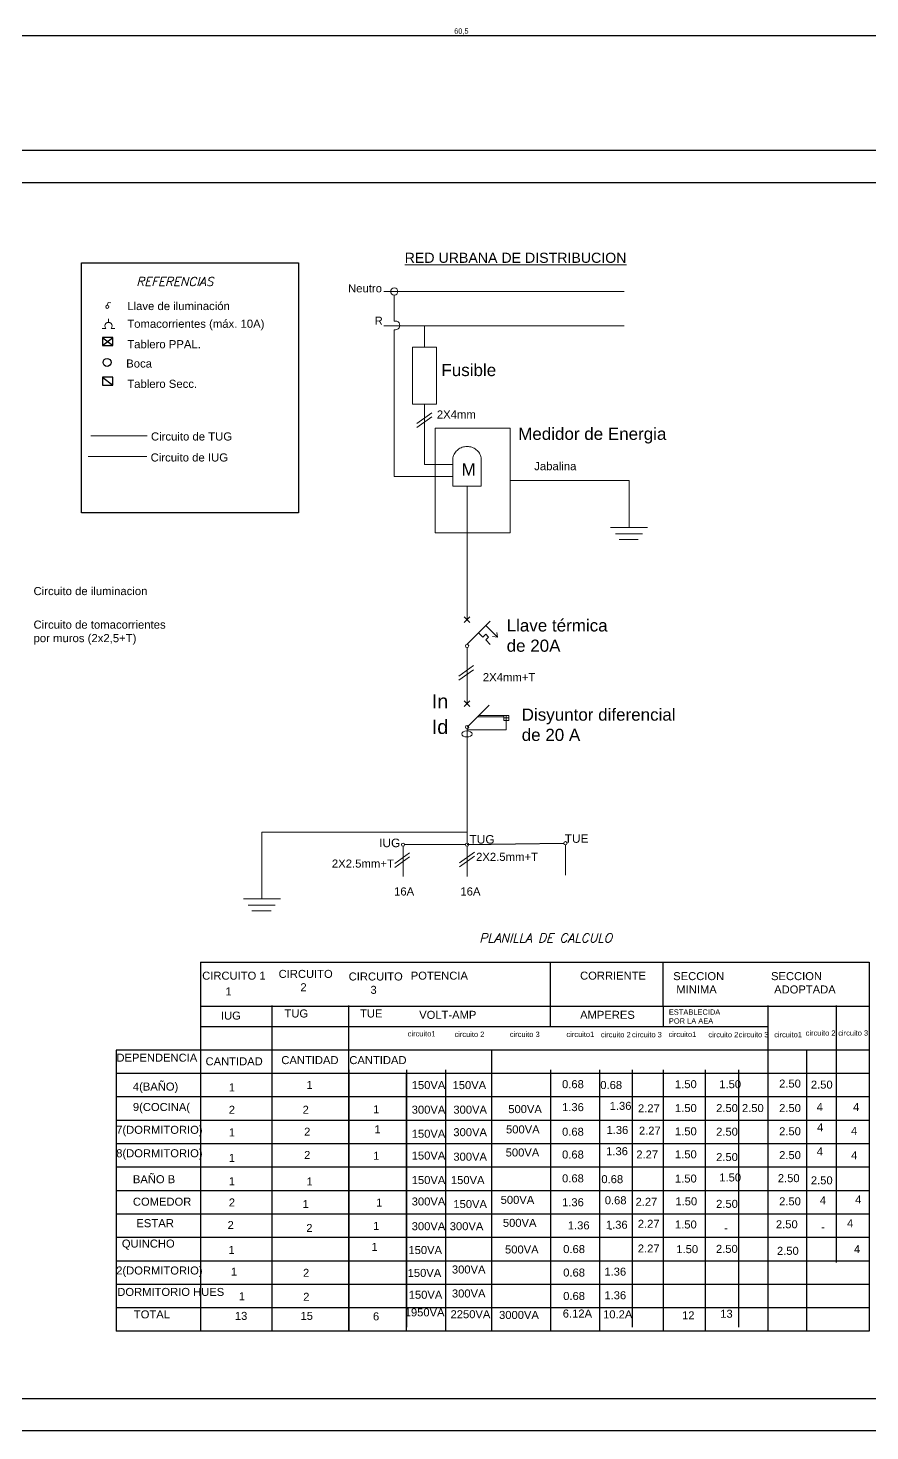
# Model space of a CAD drawing. Header units: millimetres. Extents: x 2439 to 2849, y 1282 to 1398.
# Drawn here: x 2808.37 to 2829.14, y 1326.29 to 1360.93 of the extents above; entities that cross this region are included whole.
import ezdxf

# ---------------------------------------------------------------- set-up
doc = ezdxf.new("R2010")
doc.units = ezdxf.units.MM
doc.linetypes.add('ACAD_ISO04W100', pattern=[30, 24, -3, 0, -3])
doc.linetypes.add('TRAZO_Y_PUNTO2', pattern=[12.7, 6.35, -3.175, 0, -3.175])
for name, color, linetype in [('Cosas', 7, 'ACAD_ISO04W100'), ('Iluminacion', 5, 'Continuous'), ('Instalaciones electricas', 1, 'Continuous'), ('subterranea', 7, 'TRAZO_Y_PUNTO2'), ('texto', 7, 'Continuous')]:
    doc.layers.add(name, color=color, linetype=linetype)
doc.layers.add('Linea Fina', color=8, linetype='Continuous', lineweight=9)
doc.styles.add('CALLES', font='italict.shx', dxfattribs={"height": 0.6})
doc.styles.get("Standard").update_dxf_attribs({"font": 'arial.ttf'})
doc.dimstyles.new('Joel', dxfattribs={"dimtxt": 0.13, "dimasz": 0.1, "dimexe": 1.25, "dimexo": 0.625, "dimgap": 0.0176, "dimtad": 1, "dimtxsty": 'Standard', "dimblk": 'OBLIQUE', "dimcen": 2.5, "dimse1": 1, "dimse2": 1, "dimclre": 256, "dimadec": 0, "dimazin": 0, "dimtfac": 1, "dimtmove": 0, "dimatfit": 3, "dimldrblk": 'OBLIQUE', "dimfxl": 1, "dimarcsym": 0})

# ---------------------------------------------------------------- blocks, each defined once
blk = doc.blocks.new('_Oblique')
at = {"color": 0, "linetype": 'ByBlock', "lineweight": -2}
blk.add_line((-0.5, -0.5), (0.5, 0.5), dxfattribs=at)
blk = doc.blocks.new('*D160')
at = {"color": 0, "lineweight": -2, "transparency": 16777216}
blk.add_line((2788.815, 1360.751), (2849.311, 1360.751), dxfattribs=at)
at = {"layer": 'Defpoints', "color": 0, "transparency": 16777216}
for p in [(2849.311, 1360.751), (2788.815, 1357.91), (2849.311, 1357.91)]:
    blk.add_point(p, dxfattribs=at)
at = {"color": 0, "lineweight": -2, "transparency": 16777216, "xscale": 0.1, "yscale": 0.1, "zscale": 0.1, "rotation": 180}
blk.add_blockref('_Oblique', (2788.815, 1360.751), dxfattribs=at)
at = {"color": 0, "lineweight": -2, "transparency": 16777216, "xscale": 0.1, "yscale": 0.1, "zscale": 0.1}
blk.add_blockref('_Oblique', (2849.311, 1360.751), dxfattribs=at)
at = {"color": 0, "transparency": 16777216, "insert": (2819.063, 1360.846), "char_height": 0.13, "attachment_point": 5}
blk.add_mtext('60,5', dxfattribs=at)

msp = doc.modelspace()

# ---------------------------------------------------------------- linework, layer by layer
at = {"linetype": 'Continuous', "ltscale": 0.02}
msp.add_line((2849.31057, 1357.9096), (2806.31057, 1357.9096), dxfattribs=at)
for p, q in [((2848.51057, 1357.1096), (2806.31057, 1357.1096)), ((2810.21196, 1353.29234), (2810.21196, 1353.09234)), ((2810.46196, 1353.29234), (2810.21196, 1353.29234)), ((2810.21196, 1353.09234), (2810.46196, 1353.29234)), ((2810.21196, 1353.29234), (2810.46196, 1353.09234)), ((2810.46196, 1353.09234), (2810.46196, 1353.29234)), ((2810.21196, 1353.09234), (2810.46196, 1353.09234)), ((2810.21196, 1352.3139), (2810.21196, 1352.1139)), ((2810.46196, 1352.3139), (2810.21196, 1352.3139)), ((2810.21196, 1352.3139), (2810.46196, 1352.1139)), ((2810.21196, 1352.1139), (2810.46196, 1352.1139)), ((2810.46196, 1352.1139), (2810.46196, 1352.3139)), ((2819.20399, 1340.76686), (2821.59137, 1340.80203)), ((2812.62767, 1337.86778), (2829.12545, 1337.86778)), ((2812.62767, 1337.86778), (2812.62767, 1328.7508)), ((2821.26174, 1336.2743), (2821.26174, 1337.86778)), ((2824.04537, 1336.78151), (2824.04537, 1337.86778)), ((2829.12545, 1337.86778), (2829.12545, 1328.7508)), ((2812.62767, 1336.78151), (2829.12545, 1336.78151)), ((2814.38386, 1336.79853), (2814.38386, 1328.7508)), ((2816.28327, 1328.7508), (2816.28327, 1336.79853)), ((2824.04537, 1336.78151), (2824.04537, 1336.2743)), ((2826.63679, 1328.7508), (2826.63679, 1336.79853)), ((2812.62767, 1336.2743), (2816.28327, 1336.2743)), ((2816.28327, 1336.2743), (2817.60063, 1336.2743)), ((2817.57668, 1336.2743), (2826.63679, 1336.2743)), ((2812.52834, 1335.69524), (2810.5466, 1335.69524)), ((2810.5466, 1335.69524), (2810.5466, 1328.7508)), ((2829.12545, 1335.69524), (2811.12287, 1335.69524)), ((2819.81481, 1328.7508), (2819.81481, 1335.71226)), ((2827.57703, 1335.71226), (2827.57703, 1328.7508)), ((2812.52834, 1335.11617), (2810.5466, 1335.11617)), ((2829.12545, 1335.11617), (2811.12287, 1335.11617)), ((2816.28327, 1335.20506), (2816.28327, 1328.7508)), ((2818.68144, 1328.7508), (2818.68144, 1335.20506)), ((2821.26174, 1335.20506), (2821.26174, 1328.7508)), ((2822.47175, 1335.20506), (2822.47175, 1328.7508)), ((2824.04537, 1335.20506), (2824.04537, 1328.7508)), ((2825.07751, 1335.20506), (2825.07751, 1328.7508)), ((2829.12545, 1334.53711), (2810.5466, 1334.53711)), ((2829.12545, 1333.95805), (2810.5466, 1333.95805)), ((2829.12545, 1333.37899), (2810.5466, 1333.37899)), ((2829.12545, 1332.79992), (2810.5466, 1332.79992)), ((2829.12545, 1332.22086), (2810.5466, 1332.22086)), ((2829.12545, 1331.6418), (2810.5466, 1331.6418)), ((2829.12545, 1331.06273), (2810.5466, 1331.06273)), ((2829.12545, 1330.48367), (2810.5466, 1330.48367)), ((2829.12545, 1329.90461), (2810.5466, 1329.90461)), ((2829.12545, 1329.32554), (2810.5466, 1329.32554)), ((2829.12545, 1328.7508), (2810.5466, 1328.7508)), ((2792.86412, 1327.0896), (2848.51057, 1327.0896)), ((2849.31057, 1326.2896), (2788.81505, 1326.2896))]:
    msp.add_line(p, q)
at = {"lineweight": 9}
for p, q in [((2817.14825, 1354.42574), (2823.08135, 1354.42574)), ((2817.40823, 1354.33725), (2817.40823, 1353.69289)), ((2817.14825, 1353.58248), (2817.44946, 1353.58248)), ((2817.40823, 1353.4832), (2817.40823, 1349.85556)), ((2817.44946, 1353.58248), (2823.08135, 1353.58248)), ((2817.44946, 1353.58248), (2817.44946, 1353.58248)), ((2817.44946, 1353.58248), (2817.44946, 1353.58248)), ((2818.15224, 1353.58248), (2818.15224, 1353.04938)), ((2818.33628, 1351.43248), (2817.9682, 1351.17003)), ((2818.15224, 1351.6467), (2818.15224, 1350.15336)), ((2818.33628, 1351.3327), (2817.9682, 1351.07025)), ((2818.15224, 1350.15336), (2818.85399, 1350.15336)), ((2817.40823, 1349.85556), (2818.85399, 1349.85556)), ((2820.2674, 1349.75726), (2823.20187, 1349.75726)), ((2823.20187, 1349.75726), (2823.20187, 1348.59837)), ((2819.20399, 1349.61933), (2819.20399, 1346.65265)), ((2823.20187, 1348.59837), (2822.74385, 1348.59837)), ((2822.86681, 1348.43968), (2823.53149, 1348.43968)), ((2822.95543, 1348.29957), (2823.4281, 1348.29957)), ((2823.65988, 1348.59837), (2823.20187, 1348.59837)), ((2819.20399, 1346.65265), (2819.20399, 1346.32372)), ((2819.2747, 1346.39443), (2819.13328, 1346.25301)), ((2819.2747, 1346.25301), (2819.13328, 1346.39443)), ((2819.20399, 1345.71447), (2819.77176, 1346.28224)), ((2819.48788, 1345.99835), (2819.59371, 1345.89252)), ((2819.59371, 1345.89252), (2819.66414, 1345.96294)), ((2819.66414, 1345.96294), (2819.73456, 1345.89252)), ((2819.73456, 1345.89252), (2819.66414, 1345.82209)), ((2819.6654, 1346.17587), (2819.95239, 1345.88888)), ((2819.95239, 1345.88888), (2819.83427, 1345.90583)), ((2819.95239, 1345.88888), (2819.93544, 1346.007)), ((2819.20399, 1345.6315), (2819.20399, 1344.694)), ((2819.66414, 1345.82209), (2819.77487, 1345.71136)), ((2819.36588, 1345.18717), (2818.9978, 1344.92472)), ((2819.36588, 1345.08739), (2818.9978, 1344.82494)), ((2819.20399, 1344.694), (2819.20399, 1344.25095)), ((2819.2747, 1344.32166), (2819.13328, 1344.18024)), ((2819.2747, 1344.18024), (2819.13328, 1344.32166)), ((2819.20399, 1343.66917), (2819.74586, 1344.21103)), ((2819.45884, 1343.92401), (2820.10786, 1343.92401)), ((2819.49284, 1343.95801), (2820.12577, 1343.95801)), ((2819.49284, 1343.95801), (2820.12577, 1343.95801)), ((2820.10786, 1343.95801), (2820.10786, 1343.83142)), ((2820.23444, 1343.95801), (2820.10786, 1343.95801)), ((2820.10786, 1343.89472), (2820.23444, 1343.89472)), ((2820.10786, 1343.83142), (2820.23444, 1343.83142)), ((2820.17115, 1343.83142), (2820.17115, 1343.95801)), ((2820.17115, 1343.83142), (2820.17115, 1343.60105)), ((2819.20399, 1343.62925), (2819.20399, 1342.13882)), ((2819.20399, 1343.60105), (2820.17115, 1343.60105)), ((2819.20399, 1342.13882), (2819.20399, 1340.80678)), ((2819.20399, 1341.07891), (2814.1415, 1341.07891)), ((2814.1415, 1341.07891), (2814.1415, 1339.4283)), ((2817.62416, 1340.72695), (2817.62416, 1339.97695)), ((2819.16408, 1340.76686), (2817.66408, 1340.76686)), ((2819.20399, 1340.72695), (2819.20399, 1339.97695)), ((2821.63128, 1340.76212), (2821.63128, 1340.01212)), ((2817.78605, 1340.56716), (2817.41797, 1340.30471)), ((2817.78605, 1340.46738), (2817.41797, 1340.20493)), ((2819.38804, 1340.58295), (2819.01995, 1340.3205)), ((2819.38804, 1340.48317), (2819.01995, 1340.22072)), ((2814.1415, 1339.4283), (2813.68349, 1339.4283)), ((2813.80644, 1339.26961), (2814.47113, 1339.26961)), ((2814.59952, 1339.4283), (2814.1415, 1339.4283)), ((2813.89507, 1339.12951), (2814.36773, 1339.12951))]:
    msp.add_line(p, q, dxfattribs=at)
at = {"lineweight": 0}
for q in [(2817.40823, 1353.58248), (2817.54512, 1353.58248)]:
    msp.add_line((2817.40823, 1353.58248), q, dxfattribs=at)
msp.add_lwpolyline([(2809.69286, 1355.13366), (2815.04104, 1355.13366), (2815.04104, 1348.96148), (2809.69286, 1348.96148)], close=True)
at = {"lineweight": 9}
for points in [[(2817.85875, 1353.04938), (2818.44573, 1353.04938), (2818.44573, 1351.6467), (2817.85875, 1351.6467)], [(2818.42055, 1351.04954), (2820.2674, 1351.04954), (2820.2674, 1348.46498), (2818.42055, 1348.46498)]]:
    msp.add_lwpolyline(points, close=True, dxfattribs=at)
for centre, radius in [((2817.40823, 1354.42574), 0.08849), ((2819.20399, 1345.67298), 0.04149), ((2819.20399, 1343.66917), 0.03991), ((2817.62416, 1340.76686), 0.03991), ((2819.20399, 1340.76686), 0.03991), ((2821.63128, 1340.80203), 0.03991)]:
    msp.add_circle(centre, radius, dxfattribs=at)
msp.add_circle((2810.32093, 1352.67648), 0.0984)
at = {"lineweight": 0}
msp.add_arc((2817.43664, 1353.58805), 0.10863, 254.844037, 105.155963, dxfattribs=at)
at = {"lineweight": 9}
msp.add_ellipse((2819.20095, 1343.50188), major_axis=(-0.12659, 0), ratio=0.60138583, dxfattribs=at)
at = {"layer": 'Cosas', "lineweight": 9}
for p, q in [((2818.85399, 1349.61933), (2818.85399, 1350.31933)), ((2819.55399, 1349.61933), (2819.55399, 1350.31933)), ((2818.85399, 1349.61933), (2819.55399, 1349.61933)), ((2820.23444, 1343.83142), (2820.23444, 1343.95801))]:
    msp.add_line(p, q, dxfattribs=at)
msp.add_arc((2819.20399, 1350.24058), 0.35875, 12.680383, 167.319617, dxfattribs=at)
at = {"layer": 'Linea Fina'}
for p, q in [((2810.32662, 1354.08768), (2810.35214, 1354.15594)), ((2810.35214, 1354.15594), (2810.41162, 1354.14699)), ((2810.28937, 1353.51366), (2810.20017, 1353.51366)), ((2810.35626, 1353.6633), (2810.35626, 1353.75017)), ((2810.51236, 1353.51366), (2810.42316, 1353.51366))]:
    msp.add_line(p, q, dxfattribs=at)
at = {"layer": 'Linea Fina', "color": 1}
msp.add_line((2809.92193, 1350.86246), (2811.31278, 1350.86246), dxfattribs=at)
at = {"layer": 'Linea Fina', "color": 5}
msp.add_line((2809.85239, 1350.34866), (2811.29887, 1350.34866), dxfattribs=at)
at = {"layer": 'Linea Fina'}
msp.add_circle((2810.32662, 1354.04807), 0.0396, dxfattribs=at)
msp.add_arc((2810.35626, 1353.57353), 0.08978, 318.172483, 221.827517, dxfattribs=at)
at = {"layer": 'subterranea'}
for points in [[(2817.71135, 1335.20506), (2817.71135, 1328.7508), (2817.71135, 1336.79853)], [(2828.31165, 1336.79853), (2828.31165, 1328.7508)], [(2823.27734, 1335.20506), (2823.27734, 1328.7508)], [(2825.90456, 1335.20506), (2825.90456, 1328.7508)]]:
    msp.add_lwpolyline(points, dxfattribs=at)

# ---------------------------------------------------------------- texts
at = {"style": 'CALLES'}
msp.add_text('REFERENCIAS', height=0.2154653, rotation=359.923471, dxfattribs=at).set_placement((2811.0427, 1354.56539))
at = {"lineweight": 0, "attachment_point": 1}
for s, insert, char_height, width in [('{\\LRED URBANA DE DISTRIBUCION}', (2817.66438, 1355.38417), 0.25, 6.3589822), ('Neutro', (2816.26582, 1354.60485), 0.2, 0.1783168), ('R', (2816.92272, 1353.80575), 0.2, 0.2255293), ('Fusible ', (2818.57135, 1352.63735), 0.3, 0.7100397), ('2X4mm ', (2818.45725, 1351.48971), 0.2, 0.7100397), ('Medidor de Energia', (2820.46506, 1351.06226), 0.3, 7.8760099), ('Jabalina', (2820.86066, 1350.21351), 0.2, 2.3412067), ('Llave térmica de 20A', (2820.18044, 1346.33069), 0.3, 2.5377144), ('2X4mm+T ', (2819.5931, 1345.00231), 0.2, 0.7100397), ('In ', (2818.33201, 1344.48127), 0.35, 0.7100397), ('Disyuntor diferencial  de 20 A', (2820.55214, 1344.12844), 0.3, 4.1623142), ('Id ', (2818.33201, 1343.85118), 0.35, 0.7100397), ('TUG', (2819.26241, 1341.00299), 0.210556, 0.373758), ('TUE', (2821.61284, 1341.02415), 0.210556, 0.373758), ('IUG', (2817.03443, 1340.91581), 0.210556, 0.373758), ('2X2.5mm+T ', (2815.86756, 1340.39963), 0.2, 0.7100397), ('2X2.5mm+T ', (2819.42508, 1340.56602), 0.2, 0.7100397), ('16A', (2817.4012, 1339.71144), 0.2, 0.7100397), ('16A', (2819.03822, 1339.71144), 0.2, 0.7100397)]:
    msp.add_mtext(s, dxfattribs=dict(at, insert=insert, char_height=char_height, width=width))
at = {"char_height": 0.2, "attachment_point": 1}
for s, insert, width in [('Llave de iluminación', (2810.81952, 1354.16774), 3.9011821), ('Tomacorrientes (máx. 10A)', (2810.81952, 1353.73032), 4.3243416), ('Tablero PPAL.', (2810.81952, 1353.2254), 4.00395), ('Boca', (2810.79328, 1352.74813), 3.9920439), ('Tablero Secc.', (2810.81952, 1352.24696), 4.00395), ('Circuito de TUG', (2811.40418, 1350.94696), 3.9011821), ('Circuito de IUG', (2811.39628, 1350.42859), 3.9011821)]:
    msp.add_mtext(s, dxfattribs=dict(at, insert=insert, width=width))
at = {"attachment_point": 1}
for s, width, insert, char_height in [('CIRCUITO 1', 4.9879183, (2812.66865, 1337.63098), 0.197605), ('CIRCUITO\\P       2', 4.0697734, (2814.5546, 1337.67431), 0.197605), ('CIRCUITO\\P       3', 4.0697734, (2816.28327, 1337.6105), 0.197605), ('POTENCIA', 4.9879183, (2817.81456, 1337.63098), 0.197605), ('CORRIENTE', 4.9879183, (2821.99254, 1337.63098), 0.197605), ('SECCION\\P MINIMA', 4.9879183, (2824.28997, 1337.61928), 0.197605), ('SECCION\\P ADOPTADA', 4.9879183, (2826.7041, 1337.61928), 0.197605), ('1', 0.8343498, (2813.24136, 1337.24094), 0.19761), ('IUG', 1.0717086, (2813.13147, 1336.64464), 0.197605), ('TUG', 1.9495583, (2814.69886, 1336.69703), 0.197605), ('TUE', 1.9495583, (2816.56351, 1336.69703), 0.197605), ('VOLT-AMP', 4.9879183, (2818.02248, 1336.66369), 0.197605), ('AMPERES', 4.9879183, (2821.99254, 1336.66369), 0.197605), ('ESTABLECIDA \\PPOR LA AEA', 2.0225699, (2824.18302, 1336.69916), 0.1317368), (' circuito1', 1.6772201, (2817.68859, 1336.16331), 0.131737), (' circuito 2', 1.6772201, (2818.84299, 1336.14962), 0.1317368), (' circuito 3', 1.6772201, (2820.20772, 1336.14962), 0.1317368), (' circuito1', 1.6772201, (2821.60443, 1336.14862), 0.131737), (' circuito1', 1.6772201, (2824.12291, 1336.14862), 0.131737), (' circuito 2', 1.6772201, (2827.50734, 1336.18123), 0.1317368), (' circuito 3', 1.6772201, (2828.31165, 1336.18123), 0.1317368), (' circuito 2', 1.6772201, (2822.45348, 1336.14186), 0.1317368), (' circuito 3', 1.6772201, (2823.22165, 1336.14186), 0.1317368), (' circuito 2', 1.6772201, (2825.10751, 1336.14186), 0.1317368), (' circuito 3', 1.6772201, (2825.853, 1336.14186), 0.1317368), (' circuito1', 1.6772201, (2826.73135, 1336.14109), 0.131737), ('DEPENDENCIA', 4.0859831, (2810.55277, 1335.60538), 0.1976052), ('CANTIDAD', 3.7304926, (2812.75124, 1335.51555), 0.197605), ('CANTIDAD', 3.7304926, (2814.6208, 1335.54559), 0.197605), ('CANTIDAD', 3.7304926, (2816.29873, 1335.54559), 0.197605), ('4(BAÑO)', 4.2712867, (2810.95855, 1334.89231), 0.197605), ('   1', 1.2683214, (2813.09456, 1334.87136), 0.197605), ('   1', 1.2683214, (2815.01069, 1334.93278), 0.197605), ('   150VA', 1.2683214, (2817.60775, 1334.92837), 0.197605), ('   150VA', 1.2683214, (2818.61555, 1334.92837), 0.197605), ('0.68', 1.2135657, (2821.54743, 1334.95134), 0.197605), ('0.68', 1.2135657, (2822.49151, 1334.93094), 0.197605), ('1.50', 1.2135657, (2824.33368, 1334.95134), 0.197605), ('1.50', 1.2135657, (2825.42655, 1334.95134), 0.197605), ('2.50', 1.2135657, (2826.90332, 1334.96613), 0.197605), ('2.50', 1.2135657, (2827.68667, 1334.94017), 0.197605), ('1.36', 1.2135657, (2822.72278, 1334.41594), 0.197605), ('9(COCINA(', 4.2712867, (2810.95855, 1334.38785), 0.197605), ('   2', 1.2683214, (2813.09456, 1334.31979), 0.197605), ('  2', 1.2683214, (2814.99334, 1334.31979), 0.197605), ('   1', 1.2683214, (2816.65501, 1334.3299), 0.197605), ('   300VA', 1.2683214, (2817.60775, 1334.32154), 0.197605), ('   300VA', 1.2683214, (2818.63553, 1334.32154), 0.197605), ('   500VA', 1.2683214, (2819.99027, 1334.33542), 0.197605), ('1.36', 1.2135657, (2821.54743, 1334.3844), 0.197605), ('2.27', 0.8025735, (2823.42108, 1334.35508), 0.197605), ('1.50', 1.2135657, (2824.33368, 1334.36175), 0.197605), ('2.50', 1.2135657, (2825.34914, 1334.36175), 0.197605), ('2.50', 1.2135657, (2825.98618, 1334.36175), 0.197605), ('2.50', 1.2135657, (2826.90332, 1334.36175), 0.197605), ('  4', 1.2135657, (2827.67544, 1334.38823), 0.197605), ('  4', 1.2135657, (2828.57497, 1334.38823), 0.197605), ('7(DORMITORIO)', 4.2712867, (2810.5466, 1333.82426), 0.1976052), ('   1', 1.2683214, (2813.09456, 1333.75943), 0.197605), ('  2', 1.2683214, (2815.0295, 1333.77775), 0.197605), ('   1', 1.2683214, (2816.68761, 1333.83815), 0.197605), ('   150VA', 1.2683214, (2817.60775, 1333.72775), 0.197605), ('   300VA', 1.2683214, (2818.63553, 1333.76581), 0.197605), ('   500VA', 1.2683214, (2819.93521, 1333.83401), 0.197605), ('0.68', 1.2135657, (2821.54743, 1333.77698), 0.197605), ('1.36', 1.2135657, (2822.64459, 1333.82076), 0.197605), ('2.27', 0.8025735, (2823.44459, 1333.80463), 0.197605), ('1.50', 1.2135657, (2824.33368, 1333.78649), 0.197605), ('2.50', 1.2135657, (2825.34914, 1333.77766), 0.197605), ('2.50', 1.2135657, (2826.90332, 1333.78834), 0.197605), ('  4', 1.2135657, (2827.68604, 1333.88591), 0.197605), ('  4', 1.2135657, (2828.52336, 1333.79784), 0.197605), ('8(DORMITORIO)', 4.2712867, (2810.5466, 1333.24564), 0.1976052), ('   1', 1.2683214, (2813.09456, 1333.13191), 0.197605), ('  2', 1.2683214, (2815.0295, 1333.20268), 0.197605), ('   1', 1.2683214, (2816.65501, 1333.18257), 0.197605), ('   150VA', 1.2683214, (2817.60775, 1333.18837), 0.197605), ('   300VA', 1.2683214, (2818.63553, 1333.16105), 0.197605), ('   500VA', 1.2683214, (2819.92657, 1333.26472), 0.197605), ('0.68', 1.2135657, (2821.54743, 1333.21455), 0.197605), ('1.36', 1.2135657, (2822.63554, 1333.29634), 0.197605), ('2.27', 0.8025735, (2823.38014, 1333.21602), 0.197605), ('1.50', 1.2135657, (2824.33368, 1333.21923), 0.197605), ('2.50', 1.2135657, (2825.34914, 1333.15185), 0.197605), ('2.50', 1.2135657, (2826.90332, 1333.19975), 0.197605), ('  4', 1.2135657, (2827.67828, 1333.29002), 0.197605), ('  4', 1.2135657, (2828.5257, 1333.19518), 0.197605), ('BAÑO B', 4.2712867, (2810.95855, 1332.60457), 0.197605), ('   1', 1.2683214, (2813.09456, 1332.55511), 0.197605), ('   1', 1.2683214, (2815.01069, 1332.54817), 0.197605), ('   150VA', 1.2683214, (2817.60775, 1332.58361), 0.197605), ('   150VA', 1.2683214, (2818.57562, 1332.58361), 0.197605), ('0.68', 1.2135657, (2821.54743, 1332.62579), 0.197605), ('0.68', 1.2135657, (2822.51779, 1332.6054), 0.197605), ('1.50', 1.2135657, (2824.33368, 1332.62148), 0.197605), ('1.50', 1.2135657, (2825.42655, 1332.64779), 0.197605), ('2.50', 1.2135657, (2826.87132, 1332.63027), 0.197605), ('2.50', 1.2135657, (2827.68667, 1332.57701), 0.197605), ('COMEDOR', 4.2712867, (2810.95855, 1332.0495), 0.197605), ('   2', 1.2683214, (2813.09456, 1332.02986), 0.197605), ('   1', 1.2683214, (2816.72936, 1332.02866), 0.197605), ('   300VA', 1.2683214, (2817.60775, 1332.0549), 0.197605), ('   150VA', 1.2683214, (2818.63553, 1331.99126), 0.197605), ('   500VA', 1.2683214, (2819.80238, 1332.09498), 0.197605), ('1.36', 1.2135657, (2821.54743, 1332.03596), 0.197605), ('0.68', 1.2135657, (2822.6013, 1332.08505), 0.197605), ('2.27', 0.8025735, (2823.36032, 1332.04713), 0.197605), ('1.50', 1.2135657, (2824.34438, 1332.05863), 0.197605), ('2.50', 1.2135657, (2825.34914, 1331.99593), 0.197605), ('2.50', 1.2135657, (2826.90332, 1332.05863), 0.197605), ('  4', 1.2135657, (2827.75596, 1332.08581), 0.197605), ('  4', 1.2135657, (2828.62768, 1332.10427), 0.197605), ('  1', 1.2683214, (2814.99334, 1331.99248), 0.197605), ('ESTAR', 1.834328, (2811.04112, 1331.51996), 0.2), ('   2', 1.2683214, (2813.06393, 1331.47339), 0.197605), ('2', 0.4543962, (2815.23632, 1331.4007), 0.19761), ('   1', 1.2683214, (2816.656, 1331.4523), 0.197605), ('   300VA', 1.2683214, (2817.60775, 1331.44402), 0.197605), ('   300VA', 1.2683214, (2818.54649, 1331.44402), 0.197605), ('   500VA', 1.2683214, (2819.85712, 1331.527), 0.197605), ('1.36', 1.2135657, (2821.68956, 1331.46432), 0.197605), ('1.36', 1.2135657, (2822.62885, 1331.48081), 0.197605), ('2.27', 0.8025735, (2823.41576, 1331.50387), 0.197605), ('1.50', 1.2135657, (2824.33368, 1331.48696), 0.197605), ('2.50', 1.2135657, (2826.82444, 1331.49178), 0.197605), ('-', 0.4543962, (2827.94095, 1331.42717), 0.19761), ('  4', 1.2135657, (2828.42476, 1331.5157), 0.197605), ('QUINCHO', 2.5039559, (2810.68632, 1331.01536), 0.197605), ('-', 0.4543962, (2822.70053, 1331.3803), 0.19761), ('-', 0.4543962, (2825.54695, 1331.4007), 0.19761), ('   1', 1.2683214, (2813.08675, 1330.85815), 0.197605), ('   1', 1.2683214, (2816.6141, 1330.93365), 0.197605), ('   150VA', 1.2683214, (2817.52687, 1330.85545), 0.197605), ('   500VA', 1.2683214, (2819.90981, 1330.8694), 0.197605), ('0.68', 1.2135657, (2821.57572, 1330.87896), 0.197605), ('2.27', 0.8025735, (2823.41576, 1330.89379), 0.197605), ('1.50', 1.2135657, (2824.36754, 1330.87771), 0.197605), ('2.50', 1.2135657, (2825.34495, 1330.88447), 0.197605), ('2.50', 1.2135657, (2826.85019, 1330.83594), 0.197605), ('  4', 1.2135657, (2828.59611, 1330.87896), 0.197605), ('2(DORMITORIO)', 4.2712867, (2810.5466, 1330.35033), 0.1976052), ('   1', 1.2683214, (2813.14681, 1330.32214), 0.197605), ('  2', 1.2683214, (2815.00234, 1330.29311), 0.197605), ('   150VA', 1.2683214, (2817.50767, 1330.29027), 0.197605), ('   300VA', 1.2683214, (2818.59956, 1330.37491), 0.197605), ('0.68', 1.2135657, (2821.57572, 1330.29989), 0.197605), ('1.36', 1.2135657, (2822.59158, 1330.32204), 0.197605), ('DORMITORIO HUES', 4.2712867, (2810.57353, 1329.82119), 0.1976052), ('   1', 1.2683214, (2813.34154, 1329.71246), 0.197605), ('  2', 1.2683214, (2815.00705, 1329.7002), 0.197605), ('   150VA', 1.2683214, (2817.53421, 1329.75129), 0.197605), ('   300VA', 1.2683214, (2818.59956, 1329.78292), 0.197605), ('0.68', 1.2135657, (2821.57572, 1329.72083), 0.197605), ('1.36', 1.2135657, (2822.59158, 1329.73897), 0.197605), ('TOTAL', 4.2712867, (2810.98284, 1329.26707), 0.197605), ('13', 1.258452, (2813.47455, 1329.22967), 0.197605), (' 15', 1.2683214, (2815.01764, 1329.22971), 0.197605), ('1950VA', 1.4631233, (2817.66516, 1329.31699), 0.197605), ('2250VA', 1.4631233, (2818.7963, 1329.27029), 0.197605), ('3000VA', 1.4631233, (2819.99355, 1329.25314), 0.197605), ('6.12A', 1.174144, (2821.56552, 1329.28743), 0.197605), ('10.2A', 1.174144, (2822.56021, 1329.26703), 0.197605), (' 6', 1.2683214, (2816.80522, 1329.21724), 0.197605)]:
    msp.add_mtext_dynamic_manual_height_columns(s, width=width, gutter_width=12.5, heights=[0], dxfattribs=dict(at, insert=insert, char_height=char_height))
at = {"layer": 'Cosas', "lineweight": 9, "insert": (2819.06707, 1350.18233), "char_height": 0.3, "width": 1.2750507, "attachment_point": 1}
msp.add_mtext('M', dxfattribs=at)
at = {"layer": 'Iluminacion', "char_height": 0.2, "attachment_point": 1}
for s, insert, width in [('{\\C7;Circuito de iluminacion}', (2808.50672, 1347.12921), 3.161254), ('{\\C7;Circuito de tomacorrientes por muros (2x2,5+T)}', (2808.50672, 1346.30067), 3.5468662)]:
    msp.add_mtext(s, dxfattribs=dict(at, insert=insert, width=width))
at = {"layer": 'Instalaciones electricas', "char_height": 0.197605, "attachment_point": 1}
for s, insert in [('{\\C7;12}', (2824.50841, 1329.24244)), ('{\\C7;  13}', (2825.29695, 1329.28234))]:
    msp.add_mtext_dynamic_manual_height_columns(s, width=1.035751, gutter_width=12.5, heights=[0], dxfattribs=dict(at, insert=insert))
at = {"layer": 'texto', "insert": (2819.20595, 1338.57444), "char_height": 0.2634736, "width": 5.9223383, "attachment_point": 1, "style": 'CALLES'}
msp.add_mtext('{\\H0.83333x;  PLANILLA DE CALCULO}                                               ', dxfattribs=at)

# ---------------------------------------------------------------- dimensions: what is measured, and where the dimension line sits
dim = msp.add_linear_dim(base=(2849.31057, 1360.75077), p1=(2788.81505, 1357.9096), p2=(2849.31057, 1357.9096), dimstyle='Joel', override={"dimfxl": 0.1, "dimarcsym": 2})
dim.commit()
dim.dimension.update_dxf_attribs({"geometry": '*D160', "text_midpoint": (2819.06281, 1360.84649)})

doc.saveas('drawing.dxf')
